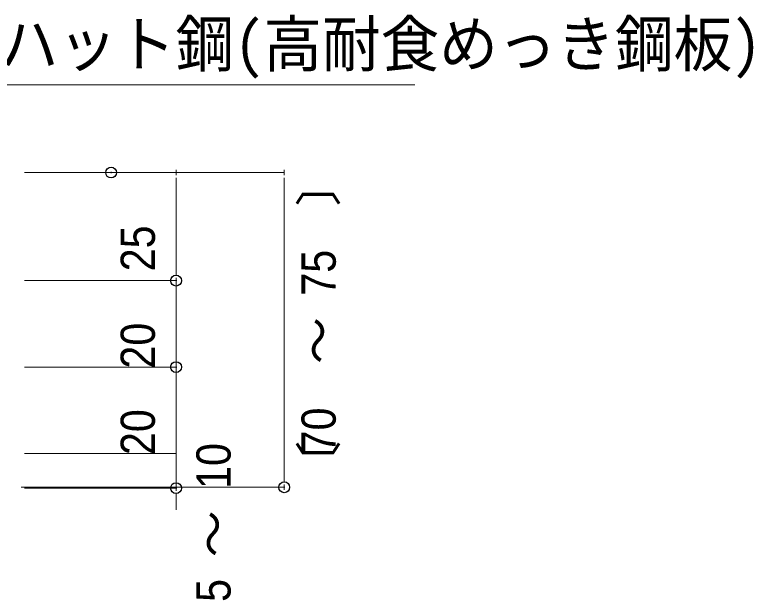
# Model space of a CAD drawing. Units: millimetres, scale not verified. Extents: x -4750 to 4750, y -3000 to 3000.
# Drawn here: x 4120.7 to 4291.3, y 424.1 to 559.5 of the extents above; entities that cross this region are included whole.
import ezdxf
from ezdxf.enums import TextEntityAlignment as Align

# ---------------------------------------------------------------- set-up
doc = ezdxf.new("R2010")
doc.units = ezdxf.units.MM
doc.header["$LTSCALE"] = 5
doc.header["$PDMODE"] = 32
doc.header["$PDSIZE"] = 2.5
for name, color, linetype, lineweight in [('0-4_0', 7, 'Continuous', 9), ('0-6_文字', 7, 'Continuous', 9), ('0-7_寸法', 7, 'Continuous', 9)]:
    doc.layers.add(name, color=color, linetype=linetype, lineweight=lineweight)
doc.layers.add('0-9_Defpoints', color=7, linetype='Continuous')
doc.styles.add('Osaka', font='')
doc.styles.add('ＭＳ ゴシック', font='')
doc.styles.get('Osaka').set_extended_font_data('Osaka')
doc.styles.get('ＭＳ ゴシック').set_extended_font_data('MS Gothic')

# ---------------------------------------------------------------- blocks, each defined once
blk = doc.blocks.new('_DOT')
at = {"layer": '0-4_0'}
for p, q in [((-10, 0), (-20, 0)), ((-5, 0), (5, 0))]:
    blk.add_line(p, q, dxfattribs=at)

msp = doc.modelspace()

# ---------------------------------------------------------------- linework, layer by layer
at = {"layer": '0-6_文字'}
msp.add_line((4213.092, 543.316), (4033.48, 543.316), dxfattribs=at)
at = {"layer": '0-7_寸法'}
for p, q in [((4122.939, 522.994), (4157.939, 522.994)), ((4147.939, 522.994), (4182.939, 522.994)), ((4157.939, 520.49), (4157.939, 500.497)), ((4182.939, 520.49), (4182.939, 452.697)), ((4157.939, 500.497), (4157.939, 503.001)), ((4122.939, 497.994), (4157.939, 497.994)), ((4122.939, 497.994), (4157.939, 497.994)), ((4157.939, 477.994), (4157.939, 497.994)), ((4157.939, 480.497), (4157.939, 483.001)), ((4122.939, 477.994), (4157.939, 477.994)), ((4122.939, 477.994), (4157.939, 477.994)), ((4157.939, 457.994), (4157.939, 477.994)), ((4157.939, 475.49), (4157.939, 472.986)), ((4157.939, 460.497), (4157.939, 463.001)), ((4122.939, 457.994), (4157.939, 457.994)), ((4122.939, 457.994), (4157.939, 457.994)), ((4157.939, 457.994), (4157.939, 449.994)), ((4157.939, 455.49), (4157.939, 452.986)), ((4122.166, 450.193), (4182.939, 450.193)), ((4122.939, 449.994), (4157.939, 449.994)), ((4157.939, 447.49), (4157.939, 444.986))]:
    msp.add_line(p, q, dxfattribs=at)
at = {"layer": '0-9_Defpoints'}
for p in [(4142.939, 522.994), (4157.939, 497.994), (4157.939, 477.994), (4157.939, 449.994), (4182.939, 450.193)]:
    msp.add_point(p, dxfattribs=at)

# ---------------------------------------------------------------- block references
at = {"layer": '0-7_寸法', "xscale": 0.1251862, "yscale": 0.1251862}
for p, rotation in [((4157.939, 522.994), 90), ((4182.939, 522.994), 90), ((4157.939, 497.994), 270), ((4157.939, 497.994), 270), ((4157.939, 477.994), 270), ((4157.939, 477.994), 90), ((4157.939, 457.994), 270), ((4157.939, 457.994), 90), ((4182.939, 450.193), 270), ((4157.939, 449.994), 90)]:
    msp.add_blockref('_DOT', p, dxfattribs=dict(at, rotation=rotation))

# ---------------------------------------------------------------- texts
at = {"layer": '0-6_文字', "style": 'ＭＳ ゴシック', "width": 0.95}
msp.add_text('根太:低床アイハット鋼(高耐食めっき鋼板)', height=10.45, dxfattribs=at).set_placement((4029.206, 544.368), align=Align.BOTTOM_LEFT)
at = {"layer": '0-7_寸法', "style": 'Osaka'}
for s, p in [('〕', (4197.213, 515.202)), ('～', (4197.213, 478.723)), ('〔', (4197.213, 450.142)), ('～', (4172.924, 434.026))]:
    msp.add_text(s, height=7.918, rotation=90, dxfattribs=at).set_placement(p, align=Align.BOTTOM_LEFT)
at = {"layer": '0-7_寸法', "style": 'Osaka', "width": 0.9}
for s, p in [('25', (4155.439, 500.152)), ('75', (4197.213, 494.518)), ('20', (4155.439, 477.652)), ('20', (4155.439, 457.652)), ('70', (4197.213, 458.04)), ('10', (4172.924, 449.82)), ('5', (4172.924, 423.684))]:
    msp.add_text(s, height=7.918, rotation=90, dxfattribs=at).set_placement(p, align=Align.BOTTOM_LEFT)

doc.saveas('drawing.dxf')
